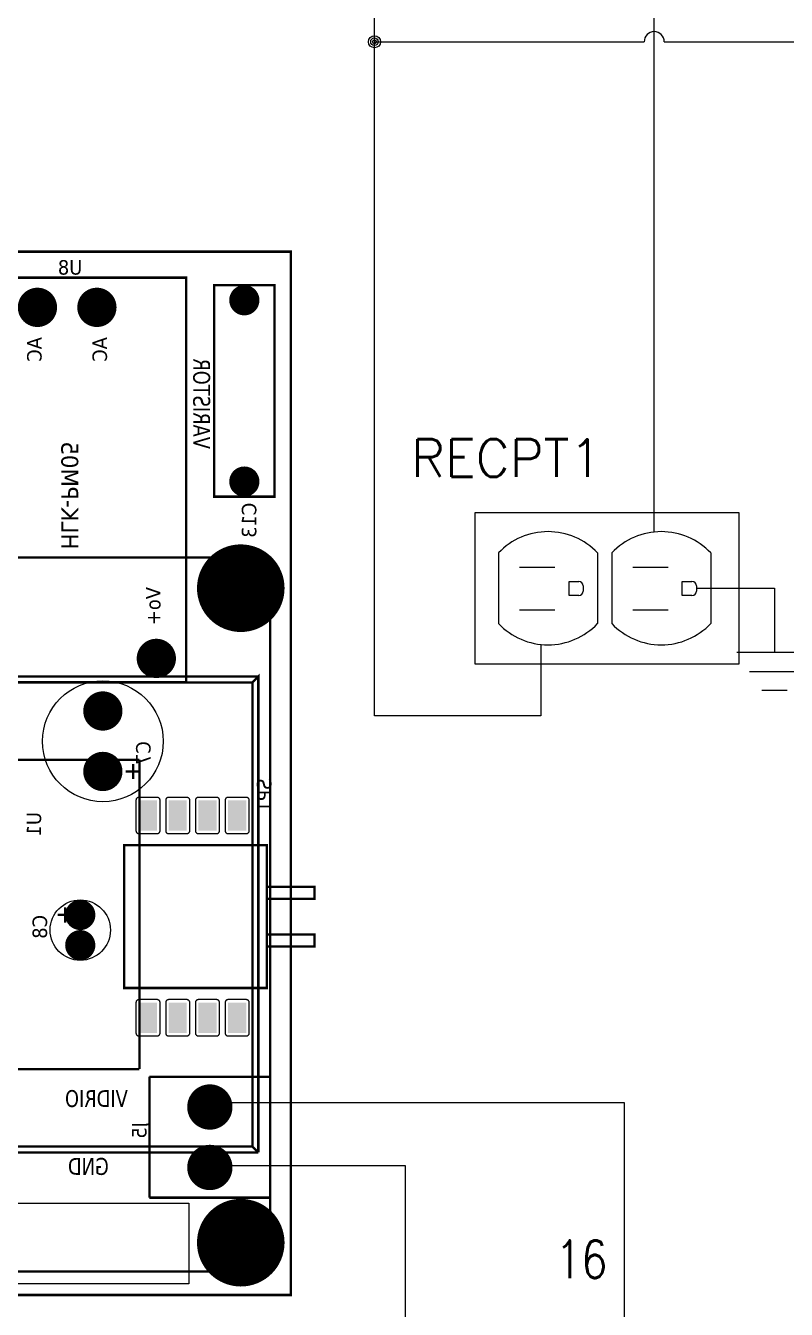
# Model space of a CAD drawing. Header units: millimetres. Extents: x 123.5 to 144.3, y 105.4 to 121.6.
# Drawn here: x 136.1 to 139.88, y 111.34 to 117.71 of the extents above; entities that cross this region are included whole.
import ezdxf
from ezdxf.enums import TextEntityAlignment as Align

# ---------------------------------------------------------------- set-up
doc = ezdxf.new("R2010")
doc.units = ezdxf.units.MM
for name, color, linetype in [('BLK_12AWG', 7, 'Continuous'), ('DESC', 250, 'Continuous'), ('SYMS', 7, 'Continuous'), ('TAGS', 250, 'Continuous'), ('WIRES', 7, 'Continuous')]:
    doc.layers.add(name, color=color, linetype=linetype)
doc.layers.add('WIRENO', color=7, linetype='Continuous', true_color=0x000000)
doc.styles.get("Standard").update_dxf_attribs({"font": 'tahoma.ttf'})
doc.styles.add('WD', font='romans.shx')

# ---------------------------------------------------------------- blocks, each defined once
blk = doc.blocks.new('RPAD')
blk.add_trace([(-0.5, -0.5), (-0.5, 0.5), (0.5, -0.5), (0.5, 0.5)])
blk = doc.blocks.new('EPAD')
at = {"const_width": 0.5}
blk.add_lwpolyline([(-0.25, 0, 1), (0.25, 0, 1)], format="xyb", close=True, dxfattribs=at)
blk = doc.blocks.new('PCB')
at = {"const_width": 0.008}
for points in [[(126.3502, 111.3141), (131.9847, 111.3141), (131.9847, 114.7661), (126.3502, 114.7661), (126.3502, 111.3141)], [(126.3502, 111.3141), (131.9847, 111.3141), (131.9847, 114.7661), (126.3502, 114.7661), (126.3502, 111.3141)], [(126.3502, 111.3141), (131.9847, 111.3141), (131.9847, 114.7661), (126.3502, 114.7661), (126.3502, 111.3141)], [(130.8502, 113.3417), (131.6376, 113.3417), (131.6376, 114.6802), (130.8502, 114.6802), (130.8502, 113.3417)], [(130.8502, 113.3417), (131.6376, 113.3417), (131.6376, 114.6802), (130.8502, 114.6802), (130.8502, 113.3417)], [(130.8502, 113.3417), (131.6376, 113.3417), (131.6376, 114.6802), (130.8502, 114.6802), (130.8502, 113.3417)], [(131.7306, 113.9554), (131.9306, 113.9554), (131.9306, 114.6554), (131.7306, 114.6554), (131.7306, 113.9554)], [(131.7306, 113.9554), (131.9306, 113.9554), (131.9306, 114.6554), (131.7306, 114.6554), (131.7306, 113.9554)], [(131.7306, 113.9554), (131.9306, 113.9554), (131.9306, 114.6554), (131.7306, 114.6554), (131.7306, 113.9554)], [(128.0581, 111.3921), (128.0581, 113.7543), (131.9164, 113.7543), (131.9164, 111.3921)], [(128.0581, 111.3921), (128.0581, 113.7543), (131.9164, 113.7543), (131.9164, 111.3921)], [(128.0581, 111.3921), (128.0581, 113.7543), (131.9164, 113.7543), (131.9164, 111.3921)], [(128.1172, 113.3409), (128.0975, 113.3606), (131.877, 113.3606)], [(128.1172, 113.3409), (128.0975, 113.3606), (131.877, 113.3606)], [(128.1172, 113.3409), (128.0975, 113.3606), (131.877, 113.3606)], [(131.8573, 113.3409), (131.877, 113.3606), (131.877, 111.7858)], [(131.8573, 113.3409), (131.877, 113.3606), (131.877, 111.7858)], [(131.8573, 113.3409), (131.877, 113.3606), (131.877, 111.7858)], [(128.1172, 111.8054), (128.1172, 113.3409), (131.8573, 113.3409)], [(128.1172, 111.8054), (128.1172, 113.3409), (131.8573, 113.3409)], [(128.1172, 111.8054), (128.1172, 113.3409), (131.8573, 113.3409)], [(131.8573, 113.3409), (131.8573, 111.8054)], [(131.8573, 113.3409), (131.8573, 111.8054)], [(131.8573, 113.3409), (131.8573, 111.8054)], [(128.4912, 113.085), (131.4833, 113.085)], [(128.4912, 113.085), (131.4833, 113.085)], [(128.4912, 113.085), (131.4833, 113.085)], [(131.4621, 113.0214), (131.4621, 113.0714)], [(131.4621, 113.0214), (131.4621, 113.0714)], [(131.4621, 113.0214), (131.4621, 113.0714)], [(131.4833, 113.085), (131.4833, 112.0614)], [(131.4833, 113.085), (131.4833, 112.0614)], [(131.4833, 113.085), (131.4833, 112.0614)], [(131.4871, 113.0464), (131.4371, 113.0464)], [(131.4871, 113.0464), (131.4371, 113.0464)], [(131.4871, 113.0464), (131.4371, 113.0464)], [(131.4329, 112.3299), (131.9054, 112.3299), (131.9054, 112.8023), (131.4329, 112.8023), (131.4329, 112.3299)], [(131.4329, 112.3299), (131.9054, 112.3299), (131.9054, 112.8023), (131.4329, 112.8023), (131.4329, 112.3299)], [(131.4329, 112.3299), (131.9054, 112.3299), (131.9054, 112.8023), (131.4329, 112.8023), (131.4329, 112.3299)], [(131.9054, 112.6251), (132.0628, 112.6251), (132.0628, 112.6645), (131.9054, 112.6645), (131.9054, 112.6251)], [(131.9054, 112.6251), (132.0628, 112.6251), (132.0628, 112.6645), (131.9054, 112.6645), (131.9054, 112.6251)], [(131.9054, 112.6251), (132.0628, 112.6251), (132.0628, 112.6645), (131.9054, 112.6645), (131.9054, 112.6251)], [(131.2373, 112.5966), (131.2373, 112.5466)], [(131.2373, 112.5966), (131.2373, 112.5466)], [(131.2373, 112.5966), (131.2373, 112.5466)], [(131.2123, 112.5716), (131.2623, 112.5716)], [(131.2123, 112.5716), (131.2623, 112.5716)], [(131.2123, 112.5716), (131.2623, 112.5716)], [(131.9054, 112.4676), (132.0628, 112.4676), (132.0628, 112.507), (131.9054, 112.507), (131.9054, 112.4676)], [(131.9054, 112.4676), (132.0628, 112.4676), (132.0628, 112.507), (131.9054, 112.507), (131.9054, 112.4676)], [(131.9054, 112.4676), (132.0628, 112.4676), (132.0628, 112.507), (131.9054, 112.507), (131.9054, 112.4676)], [(131.4833, 112.0614), (128.4912, 112.0614)], [(131.4833, 112.0614), (128.4912, 112.0614)], [(131.4833, 112.0614), (128.4912, 112.0614)], [(131.5164, 112.0362), (131.9164, 112.0362)], [(131.5164, 112.0362), (131.5164, 111.6362)], [(131.5164, 112.0362), (131.9164, 112.0362)], [(131.5164, 112.0362), (131.5164, 111.6362)], [(131.5164, 112.0362), (131.9164, 112.0362)], [(131.5164, 112.0362), (131.5164, 111.6362)], [(131.9164, 112.0362), (131.9164, 111.6362)], [(131.9164, 112.0362), (131.9164, 111.6362)], [(131.9164, 112.0362), (131.9164, 111.6362)], [(131.877, 111.7858), (128.0975, 111.7858)], [(131.877, 111.7858), (128.0975, 111.7858)], [(131.877, 111.7858), (128.0975, 111.7858)], [(131.8573, 111.8054), (128.1172, 111.8054)], [(131.8573, 111.8054), (128.1172, 111.8054)], [(131.8573, 111.8054), (128.1172, 111.8054)], [(131.8573, 111.8054), (131.877, 111.7858)], [(131.8573, 111.8054), (131.877, 111.7858)], [(131.8573, 111.8054), (131.877, 111.7858)], [(131.5164, 111.6362), (131.9164, 111.6362)], [(131.5164, 111.6362), (131.9164, 111.6362)], [(131.5164, 111.6362), (131.9164, 111.6362)], [(131.9164, 111.3921), (128.0581, 111.3921)], [(131.9164, 111.3921), (128.0581, 111.3921)], [(131.9164, 111.3921), (128.0581, 111.3921)]]:
    blk.add_lwpolyline(points, dxfattribs=at)
for points in [[(131.5417, 112.9607), (131.4817, 112.9607), (131.4806, 112.9607), (131.4796, 112.9605), (131.4787, 112.9603), (131.4777, 112.9599), (131.4769, 112.9595), (131.476, 112.959), (131.4753, 112.9585), (131.4746, 112.9578), (131.4739, 112.9571), (131.4733, 112.9564), (131.4729, 112.9555), (131.4724, 112.9547), (131.4721, 112.9537), (131.4719, 112.9528), (131.4717, 112.9518), (131.4717, 112.9507), (131.4717, 112.8507), (131.4717, 112.8497), (131.4719, 112.8487), (131.4721, 112.8477), (131.4724, 112.8468), (131.4729, 112.8459), (131.4733, 112.8451), (131.4739, 112.8443), (131.4746, 112.8436), (131.4753, 112.843), (131.476, 112.8424), (131.4769, 112.8419), (131.4777, 112.8415), (131.4787, 112.8412), (131.4796, 112.8409), (131.4806, 112.8408), (131.4817, 112.8407), (131.5417, 112.8407), (131.5427, 112.8408), (131.5437, 112.8409), (131.5447, 112.8412), (131.5456, 112.8415), (131.5465, 112.8419), (131.5473, 112.8424), (131.5481, 112.843), (131.5488, 112.8436), (131.5494, 112.8443), (131.55, 112.8451), (131.5505, 112.8459), (131.5509, 112.8468), (131.5512, 112.8477), (131.5515, 112.8487), (131.5516, 112.8497), (131.5517, 112.8507), (131.5517, 112.9507), (131.5516, 112.9518), (131.5515, 112.9528), (131.5512, 112.9537), (131.5509, 112.9547), (131.5505, 112.9555), (131.55, 112.9564), (131.5494, 112.9571), (131.5488, 112.9578), (131.5481, 112.9585), (131.5473, 112.959), (131.5465, 112.9595), (131.5456, 112.9599), (131.5447, 112.9603), (131.5437, 112.9605), (131.5427, 112.9607), (131.5417, 112.9607)], [(131.6401, 112.9607), (131.5801, 112.9607), (131.579, 112.9607), (131.578, 112.9605), (131.5771, 112.9603), (131.5762, 112.9599), (131.5753, 112.9595), (131.5745, 112.959), (131.5737, 112.9585), (131.573, 112.9578), (131.5723, 112.9571), (131.5718, 112.9564), (131.5713, 112.9555), (131.5709, 112.9547), (131.5705, 112.9537), (131.5703, 112.9528), (131.5701, 112.9518), (131.5701, 112.9507), (131.5701, 112.8507), (131.5701, 112.8497), (131.5703, 112.8487), (131.5705, 112.8477), (131.5709, 112.8468), (131.5713, 112.8459), (131.5718, 112.8451), (131.5723, 112.8443), (131.573, 112.8436), (131.5737, 112.843), (131.5745, 112.8424), (131.5753, 112.8419), (131.5762, 112.8415), (131.5771, 112.8412), (131.578, 112.8409), (131.579, 112.8408), (131.5801, 112.8407), (131.6401, 112.8407), (131.6411, 112.8408), (131.6421, 112.8409), (131.6431, 112.8412), (131.644, 112.8415), (131.6449, 112.8419), (131.6457, 112.8424), (131.6465, 112.843), (131.6472, 112.8436), (131.6478, 112.8443), (131.6484, 112.8451), (131.6489, 112.8459), (131.6493, 112.8468), (131.6496, 112.8477), (131.6499, 112.8487), (131.65, 112.8497), (131.6501, 112.8507), (131.6501, 112.9507), (131.65, 112.9518), (131.6499, 112.9528), (131.6496, 112.9537), (131.6493, 112.9547), (131.6489, 112.9555), (131.6484, 112.9564), (131.6478, 112.9571), (131.6472, 112.9578), (131.6465, 112.9585), (131.6457, 112.959), (131.6449, 112.9595), (131.644, 112.9599), (131.6431, 112.9603), (131.6421, 112.9605), (131.6411, 112.9607), (131.6401, 112.9607)], [(131.7385, 112.9607), (131.6785, 112.9607), (131.6775, 112.9607), (131.6765, 112.9605), (131.6755, 112.9603), (131.6746, 112.9599), (131.6737, 112.9595), (131.6729, 112.959), (131.6721, 112.9585), (131.6714, 112.9578), (131.6708, 112.9571), (131.6702, 112.9564), (131.6697, 112.9555), (131.6693, 112.9547), (131.669, 112.9537), (131.6687, 112.9528), (131.6686, 112.9518), (131.6685, 112.9507), (131.6685, 112.8507), (131.6686, 112.8497), (131.6687, 112.8487), (131.669, 112.8477), (131.6693, 112.8468), (131.6697, 112.8459), (131.6702, 112.8451), (131.6708, 112.8443), (131.6714, 112.8436), (131.6721, 112.843), (131.6729, 112.8424), (131.6737, 112.8419), (131.6746, 112.8415), (131.6755, 112.8412), (131.6765, 112.8409), (131.6775, 112.8408), (131.6785, 112.8407), (131.7385, 112.8407), (131.7396, 112.8408), (131.7406, 112.8409), (131.7415, 112.8412), (131.7424, 112.8415), (131.7433, 112.8419), (131.7441, 112.8424), (131.7449, 112.843), (131.7456, 112.8436), (131.7463, 112.8443), (131.7468, 112.8451), (131.7473, 112.8459), (131.7477, 112.8468), (131.7481, 112.8477), (131.7483, 112.8487), (131.7485, 112.8497), (131.7485, 112.8507), (131.7485, 112.9507), (131.7485, 112.9518), (131.7483, 112.9528), (131.7481, 112.9537), (131.7477, 112.9547), (131.7473, 112.9555), (131.7468, 112.9564), (131.7463, 112.9571), (131.7456, 112.9578), (131.7449, 112.9585), (131.7441, 112.959), (131.7433, 112.9595), (131.7424, 112.9599), (131.7415, 112.9603), (131.7406, 112.9605), (131.7396, 112.9607), (131.7385, 112.9607)], [(131.8369, 112.9607), (131.7769, 112.9607), (131.7759, 112.9607), (131.7749, 112.9605), (131.7739, 112.9603), (131.773, 112.9599), (131.7721, 112.9595), (131.7713, 112.959), (131.7705, 112.9585), (131.7698, 112.9578), (131.7692, 112.9571), (131.7686, 112.9564), (131.7681, 112.9555), (131.7677, 112.9547), (131.7674, 112.9537), (131.7671, 112.9528), (131.767, 112.9518), (131.7669, 112.9507), (131.7669, 112.8507), (131.767, 112.8497), (131.7671, 112.8487), (131.7674, 112.8477), (131.7677, 112.8468), (131.7681, 112.8459), (131.7686, 112.8451), (131.7692, 112.8443), (131.7698, 112.8436), (131.7705, 112.843), (131.7713, 112.8424), (131.7721, 112.8419), (131.773, 112.8415), (131.7739, 112.8412), (131.7749, 112.8409), (131.7759, 112.8408), (131.7769, 112.8407), (131.8369, 112.8407), (131.838, 112.8408), (131.839, 112.8409), (131.84, 112.8412), (131.8409, 112.8415), (131.8418, 112.8419), (131.8426, 112.8424), (131.8433, 112.843), (131.844, 112.8436), (131.8447, 112.8443), (131.8453, 112.8451), (131.8458, 112.8459), (131.8462, 112.8468), (131.8465, 112.8477), (131.8467, 112.8487), (131.8469, 112.8497), (131.8469, 112.8507), (131.8469, 112.9507), (131.8469, 112.9518), (131.8467, 112.9528), (131.8465, 112.9537), (131.8462, 112.9547), (131.8458, 112.9555), (131.8453, 112.9564), (131.8447, 112.9571), (131.844, 112.9578), (131.8433, 112.9585), (131.8426, 112.959), (131.8418, 112.9595), (131.8409, 112.9599), (131.84, 112.9603), (131.839, 112.9605), (131.838, 112.9607), (131.8369, 112.9607)], [(131.5417, 112.2914), (131.4817, 112.2914), (131.4806, 112.2914), (131.4796, 112.2912), (131.4787, 112.291), (131.4777, 112.2907), (131.4769, 112.2902), (131.476, 112.2897), (131.4753, 112.2892), (131.4746, 112.2885), (131.4739, 112.2878), (131.4733, 112.2871), (131.4729, 112.2862), (131.4724, 112.2854), (131.4721, 112.2844), (131.4719, 112.2835), (131.4717, 112.2825), (131.4717, 112.2814), (131.4717, 112.1814), (131.4717, 112.1804), (131.4719, 112.1794), (131.4721, 112.1784), (131.4724, 112.1775), (131.4729, 112.1766), (131.4733, 112.1758), (131.4739, 112.175), (131.4746, 112.1743), (131.4753, 112.1737), (131.476, 112.1731), (131.4769, 112.1726), (131.4777, 112.1722), (131.4787, 112.1719), (131.4796, 112.1716), (131.4806, 112.1715), (131.4817, 112.1714), (131.5417, 112.1714), (131.5427, 112.1715), (131.5437, 112.1716), (131.5447, 112.1719), (131.5456, 112.1722), (131.5465, 112.1726), (131.5473, 112.1731), (131.5481, 112.1737), (131.5488, 112.1743), (131.5494, 112.175), (131.55, 112.1758), (131.5505, 112.1766), (131.5509, 112.1775), (131.5512, 112.1784), (131.5515, 112.1794), (131.5516, 112.1804), (131.5517, 112.1814), (131.5517, 112.2814), (131.5516, 112.2825), (131.5515, 112.2835), (131.5512, 112.2844), (131.5509, 112.2854), (131.5505, 112.2862), (131.55, 112.2871), (131.5494, 112.2878), (131.5488, 112.2885), (131.5481, 112.2892), (131.5473, 112.2897), (131.5465, 112.2902), (131.5456, 112.2907), (131.5447, 112.291), (131.5437, 112.2912), (131.5427, 112.2914), (131.5417, 112.2914)], [(131.6401, 112.2914), (131.5801, 112.2914), (131.579, 112.2914), (131.578, 112.2912), (131.5771, 112.291), (131.5762, 112.2907), (131.5753, 112.2902), (131.5745, 112.2897), (131.5737, 112.2892), (131.573, 112.2885), (131.5723, 112.2878), (131.5718, 112.2871), (131.5713, 112.2862), (131.5709, 112.2854), (131.5705, 112.2844), (131.5703, 112.2835), (131.5701, 112.2825), (131.5701, 112.2814), (131.5701, 112.1814), (131.5701, 112.1804), (131.5703, 112.1794), (131.5705, 112.1784), (131.5709, 112.1775), (131.5713, 112.1766), (131.5718, 112.1758), (131.5723, 112.175), (131.573, 112.1743), (131.5737, 112.1737), (131.5745, 112.1731), (131.5753, 112.1726), (131.5762, 112.1722), (131.5771, 112.1719), (131.578, 112.1716), (131.579, 112.1715), (131.5801, 112.1714), (131.6401, 112.1714), (131.6411, 112.1715), (131.6421, 112.1716), (131.6431, 112.1719), (131.644, 112.1722), (131.6449, 112.1726), (131.6457, 112.1731), (131.6465, 112.1737), (131.6472, 112.1743), (131.6478, 112.175), (131.6484, 112.1758), (131.6489, 112.1766), (131.6493, 112.1775), (131.6496, 112.1784), (131.6499, 112.1794), (131.65, 112.1804), (131.6501, 112.1814), (131.6501, 112.2814), (131.65, 112.2825), (131.6499, 112.2835), (131.6496, 112.2844), (131.6493, 112.2854), (131.6489, 112.2862), (131.6484, 112.2871), (131.6478, 112.2878), (131.6472, 112.2885), (131.6465, 112.2892), (131.6457, 112.2897), (131.6449, 112.2902), (131.644, 112.2907), (131.6431, 112.291), (131.6421, 112.2912), (131.6411, 112.2914), (131.6401, 112.2914)], [(131.7385, 112.2914), (131.6785, 112.2914), (131.6775, 112.2914), (131.6765, 112.2912), (131.6755, 112.291), (131.6746, 112.2907), (131.6737, 112.2902), (131.6729, 112.2897), (131.6721, 112.2892), (131.6714, 112.2885), (131.6708, 112.2878), (131.6702, 112.2871), (131.6697, 112.2862), (131.6693, 112.2854), (131.669, 112.2844), (131.6687, 112.2835), (131.6686, 112.2825), (131.6685, 112.2814), (131.6685, 112.1814), (131.6686, 112.1804), (131.6687, 112.1794), (131.669, 112.1784), (131.6693, 112.1775), (131.6697, 112.1766), (131.6702, 112.1758), (131.6708, 112.175), (131.6714, 112.1743), (131.6721, 112.1737), (131.6729, 112.1731), (131.6737, 112.1726), (131.6746, 112.1722), (131.6755, 112.1719), (131.6765, 112.1716), (131.6775, 112.1715), (131.6785, 112.1714), (131.7385, 112.1714), (131.7396, 112.1715), (131.7406, 112.1716), (131.7415, 112.1719), (131.7424, 112.1722), (131.7433, 112.1726), (131.7441, 112.1731), (131.7449, 112.1737), (131.7456, 112.1743), (131.7463, 112.175), (131.7468, 112.1758), (131.7473, 112.1766), (131.7477, 112.1775), (131.7481, 112.1784), (131.7483, 112.1794), (131.7485, 112.1804), (131.7485, 112.1814), (131.7485, 112.2814), (131.7485, 112.2825), (131.7483, 112.2835), (131.7481, 112.2844), (131.7477, 112.2854), (131.7473, 112.2862), (131.7468, 112.2871), (131.7463, 112.2878), (131.7456, 112.2885), (131.7449, 112.2892), (131.7441, 112.2897), (131.7433, 112.2902), (131.7424, 112.2907), (131.7415, 112.291), (131.7406, 112.2912), (131.7396, 112.2914), (131.7385, 112.2914)], [(131.8369, 112.2914), (131.7769, 112.2914), (131.7759, 112.2914), (131.7749, 112.2912), (131.7739, 112.291), (131.773, 112.2907), (131.7721, 112.2902), (131.7713, 112.2897), (131.7705, 112.2892), (131.7698, 112.2885), (131.7692, 112.2878), (131.7686, 112.2871), (131.7681, 112.2862), (131.7677, 112.2854), (131.7674, 112.2844), (131.7671, 112.2835), (131.767, 112.2825), (131.7669, 112.2814), (131.7669, 112.1814), (131.767, 112.1804), (131.7671, 112.1794), (131.7674, 112.1784), (131.7677, 112.1775), (131.7681, 112.1766), (131.7686, 112.1758), (131.7692, 112.175), (131.7698, 112.1743), (131.7705, 112.1737), (131.7713, 112.1731), (131.7721, 112.1726), (131.773, 112.1722), (131.7739, 112.1719), (131.7749, 112.1716), (131.7759, 112.1715), (131.7769, 112.1714), (131.8369, 112.1714), (131.838, 112.1715), (131.839, 112.1716), (131.84, 112.1719), (131.8409, 112.1722), (131.8418, 112.1726), (131.8426, 112.1731), (131.8433, 112.1737), (131.844, 112.1743), (131.8447, 112.175), (131.8453, 112.1758), (131.8458, 112.1766), (131.8462, 112.1775), (131.8465, 112.1784), (131.8467, 112.1794), (131.8469, 112.1804), (131.8469, 112.1814), (131.8469, 112.2814), (131.8469, 112.2825), (131.8467, 112.2835), (131.8465, 112.2844), (131.8462, 112.2854), (131.8458, 112.2862), (131.8453, 112.2871), (131.8447, 112.2878), (131.844, 112.2885), (131.8433, 112.2892), (131.8426, 112.2897), (131.8418, 112.2902), (131.8409, 112.2907), (131.84, 112.291), (131.839, 112.2912), (131.838, 112.2914), (131.8369, 112.2914)]]:
    blk.add_lwpolyline(points, close=True)
blk.add_lwpolyline([(131.6472, 111.351), (130.5317, 111.351), (130.5317, 111.618), (131.6472, 111.618), (131.6472, 111.351)])
for centre, radius in [((131.8195, 113.6543), 0.0554), ((131.8195, 113.6543), 0.0554), ((131.8195, 113.6543), 0.0554), ((131.3621, 113.1464), 0.2), ((131.3621, 113.1464), 0.2), ((131.3621, 113.1464), 0.2), ((131.2873, 112.5216), 0.1), ((131.2873, 112.5216), 0.1), ((131.2873, 112.5216), 0.1), ((131.8195, 111.4889), 0.0554), ((131.8195, 111.4889), 0.0554), ((131.8195, 111.4889), 0.0554)]:
    blk.add_circle(centre, radius)
for name, p, xscale, yscale in [('EPAD', (131.1455, 114.5818), 0.13, 0.13), ('EPAD', (131.3424, 114.5818), 0.13, 0.13), ('EPAD', (131.8306, 114.6054), 0.1, 0.1), ('EPAD', (131.8306, 114.0054), 0.1, 0.1), ('EPAD', (131.8188, 113.6527), 0.29, 0.29), ('EPAD', (131.5392, 113.4204), 0.13, 0.13), ('EPAD', (131.3621, 113.2464), 0.13, 0.13), ('EPAD', (131.3621, 113.0464), 0.13, 0.13), ('RPAD', (131.5117, 112.9007), 0.06, 0.1), ('RPAD', (131.6101, 112.9007), 0.06, 0.1), ('RPAD', (131.7085, 112.9007), 0.06, 0.1), ('RPAD', (131.8069, 112.9007), 0.06, 0.1), ('EPAD', (131.2873, 112.5716), 0.1, 0.1), ('EPAD', (131.2873, 112.4716), 0.1, 0.1), ('RPAD', (131.5117, 112.2314), 0.06, 0.1), ('RPAD', (131.6101, 112.2314), 0.06, 0.1), ('RPAD', (131.7085, 112.2314), 0.06, 0.1), ('RPAD', (131.8069, 112.2314), 0.06, 0.1), ('EPAD', (131.7164, 111.9362), 0.15, 0.15), ('EPAD', (131.7164, 111.7362), 0.15, 0.15), ('EPAD', (131.8188, 111.4873), 0.29, 0.29)]:
    blk.add_blockref(name, p, dxfattribs=dict(xscale=xscale, yscale=yscale))
at = {"text_generation_flag": 2}
for s, height, width, p in [('U8', 0.048, 1.041667, (131.2939, 114.6902)), ('U8', 0.048, 1.041667, (131.2939, 114.6902)), ('U8', 0.048, 1.041667, (131.2939, 114.6902)), ('VIDRIO', 0.056, 0.892857, (131.4447, 111.9361)), ('VIDRIO', 0.056, 0.892857, (131.4447, 111.9361)), ('VIDRIO', 0.056, 0.892857, (131.4447, 111.9361)), ('GND', 0.056, 0.892857, (131.3817, 111.7117)), ('GND', 0.056, 0.892857, (131.3817, 111.7117)), ('GND', 0.056, 0.892857, (131.3817, 111.7117))]:
    blk.add_text(s, height=height, dxfattribs=dict(at, width=width)).set_placement(p)
for s, height, rotation, width, p in [('AC', 0.048, 90, 1.041667, (131.1592, 114.4834)), ('AC', 0.048, 90, 1.041667, (131.1592, 114.4834)), ('AC', 0.048, 90, 1.041667, (131.1592, 114.4834)), ('AC', 0.048, 90, 1.041667, (131.3757, 114.4834)), ('AC', 0.048, 90, 1.041667, (131.3757, 114.4834)), ('AC', 0.048, 90, 1.041667, (131.3757, 114.4834)), ('VARISTOR', 0.056, 270, 0.892857, (131.6613, 114.1133)), ('VARISTOR', 0.056, 270, 0.892857, (131.6613, 114.1133)), ('VARISTOR', 0.056, 270, 0.892857, (131.6613, 114.1133)), ('HLK-PM05', 0.056, 270, 1.071429, (131.2246, 113.7804)), ('HLK-PM05', 0.056, 270, 1.071429, (131.2246, 113.7804)), ('HLK-PM05', 0.056, 270, 1.071429, (131.2246, 113.7804)), ('C13', 0.048, 90, 1.041667, (131.8702, 113.9356)), ('C13', 0.048, 90, 1.041667, (131.8702, 113.9356)), ('C13', 0.048, 90, 1.041667, (131.8702, 113.9356)), ('Vo+', 0.048, 90, 1.041667, (131.5529, 113.6566)), ('Vo+', 0.048, 90, 1.041667, (131.5529, 113.6566)), ('Vo+', 0.048, 90, 1.041667, (131.5529, 113.6566)), ('C7', 0.048, 90, 1.041667, (131.5201, 113.1464)), ('C7', 0.048, 90, 1.041667, (131.5201, 113.1464)), ('C7', 0.048, 90, 1.041667, (131.5201, 113.1464)), ('SP1', 0.048, 90, 1.041667, (131.9201, 113.023)), ('SP1', 0.048, 90, 1.041667, (131.9201, 113.023)), ('SP1', 0.048, 90, 1.041667, (131.9201, 113.023)), ('U1', 0.048, 90, 1.041667, (131.1575, 112.9121)), ('U1', 0.048, 90, 1.041667, (131.1575, 112.9121)), ('U1', 0.048, 90, 1.041667, (131.1575, 112.9121)), ('C8', 0.048, 90, 1.041667, (131.1773, 112.5716)), ('C8', 0.048, 90, 1.041667, (131.1773, 112.5716)), ('C8', 0.048, 90, 1.041667, (131.1773, 112.5716)), ('J5', 0.048, 90, 1.041667, (131.5064, 111.8862)), ('J5', 0.048, 90, 1.041667, (131.5064, 111.8862)), ('J5', 0.048, 90, 1.041667, (131.5064, 111.8862))]:
    blk.add_text(s, height=height, rotation=rotation, dxfattribs=dict(at, width=width)).set_placement(p)
blk = doc.blocks.new('WD_WNH')
at = {"linetype": 'Continuous', "style": 'WD', "width": 0.8}
blk.add_attdef('WIRENO', text='', height=0.125, dxfattribs=at).set_placement((0, 0.0625), align=Align.CENTER)
at = {"style": 'WD', "flags": 1}
for tag, p in [('W01USER', (0, 0.0781)), ('W02USER', (0, 0.0703)), ('W03USER', (0, 0.0625)), ('W04USER', (0, 0.0547)), ('W05USER', (0, 0.0469)), ('W06USER', (0, 0.0391)), ('W07USER', (0, 0.0312)), ('W08USER', (0, 0.0234)), ('W09USER', (0, 0.0156)), ('W10USER', (0, 0.0078))]:
    blk.add_attdef(tag, text='', height=0.005, dxfattribs=at).set_placement(p, align=Align.CENTER)
blk = doc.blocks.new('VCN1RDUP')
for p, q in [((-0.2188, 0.25), (-0.2188, -0.25)), ((0.6562, 0.25), (-0.2188, 0.25)), ((0.6562, -0.25), (0.6562, 0.25)), ((-0.1404, 0.117), (-0.1404, -0.117)), ((0.1872, 0.117), (0.1872, -0.117)), ((0.2346, 0.117), (0.2346, -0.117)), ((0.5622, 0.117), (0.5622, -0.117)), ((-0.071, 0.0695), (0.0461, 0.0695)), ((0.304, 0.0695), (0.4211, 0.0695)), ((0.093, -0.0242), (0.093, 0.0226)), ((0.093, 0.0226), (0.1249, 0.0226)), ((0.1399, 0.0076), (0.1399, -0.0092)), ((0.468, -0.0242), (0.468, 0.0226)), ((0.468, 0.0226), (0.4999, 0.0226)), ((0.5149, 0.0076), (0.5149, -0.0092)), ((0.1249, -0.0242), (0.093, -0.0242)), ((0.4999, -0.0242), (0.468, -0.0242)), ((-0.071, -0.0711), (0.0461, -0.0711)), ((0.304, -0.0711), (0.4211, -0.0711)), ((-0.2188, -0.25), (0.6562, -0.25))]:
    blk.add_line(p, q)
for centre, radius, start, end in [((0.0234, -0.039), 0.2262, 43.6028, 136.3972), ((0.3984, -0.039), 0.2262, 43.6028, 136.3972), ((0.1249, 0.0076), 0.015, 0, 90), ((0.4999, 0.0076), 0.015, 0, 90), ((0.1249, -0.0092), 0.015, 270, 0), ((0.4999, -0.0092), 0.015, 270, 0), ((0.0234, 0.039), 0.2262, 223.6028, 316.3972), ((0.3984, 0.039), 0.2262, 223.6028, 316.3972)]:
    blk.add_arc(centre, radius, start, end)
at = {"style": 'WD'}
for tag, width, p in [('INST', 0.7, (-0.2812, 0.5775)), ('LOC', 0.7, (-0.2812, 0.4079)), ('DESC1', 0.7, (-0.2812, 0.2516)), ('DESC2', 0.7, (-0.2812, 0.0954)), ('RATING1', 0.9, (-0.2812, -0.0609))]:
    blk.add_attdef(tag, text='', height=0.125, dxfattribs=dict(at, width=width)).set_placement(p, align=Align.RIGHT)
at = {"linetype": 'Continuous', "style": 'WD', "flags": 8}
for tag, p in [('TERM02', (0.0157, 0.2812)), ('TERM05', (0.3907, 0.2812)), ('TERM06', (0.5866, 0.0802))]:
    blk.add_attdef(tag, p, '', height=0.125, dxfattribs=at)
at = {"linetype": 'Continuous', "style": 'WD', "flags": 9}
for tag, p in [('ASSYCODE', (-0.0714, 0.23)), ('CAT', (-0.1082, 0.2297)), ('MFG', (-0.0887, 0.2278))]:
    blk.add_attdef(tag, text='', height=0.01, rotation=90, dxfattribs=at).set_placement(p, align=Align.CENTER)
at = {"style": 'WD', "flags": 9}
blk.add_attdef('FAMILY', (-0.1523, 0.2047), '', height=0.01, rotation=90, dxfattribs=at)
at = {"style": 'WD', "flags": 1}
for tag, p in [('X2TERM02', (0, 0.1875)), ('X2TERM05', (0.375, 0.1875)), ('X1TERM03', (0.1404, 0.0003)), ('X1TERM06', (0.5154, 0.0003)), ('X8TERM01', (0, -0.1875)), ('X8TERM04', (0.375, -0.1875))]:
    blk.add_attdef(tag, p, '', height=0.0125, dxfattribs=at)
at = {"style": 'WD'}
blk.add_attdef('TAG1', text='', height=0.125, dxfattribs=at).set_placement((-0.2812, -0.2171), align=Align.RIGHT)
at = {"linetype": 'Continuous', "style": 'WD', "flags": 8}
for tag, p in [('TERM01', (0.0157, -0.2812)), ('TERM04', (0.3907, -0.2812))]:
    blk.add_attdef(tag, text='', height=0.125, dxfattribs=at).set_placement(p, align=Align.TOP_LEFT)
blk = doc.blocks.new('VGND2')
for p, q in [((0.09375, 0), (-0.09375, 0)), ((-0.0625, -0.046875), (0.0625, -0.046875)), ((-0.03125, -0.09375), (0.03125, -0.09375))]:
    blk.add_line(p, q)
at = {"style": 'WD', "flags": 1}
blk.add_attdef('X2TERM01', (0, 0), '', height=0.01, dxfattribs=at)
blk = doc.blocks.new('WDDOT')
for radius in [0.03, 0.0187, 0.00929]:
    blk.add_circle((0, 0), radius)

msp = doc.modelspace()

# ---------------------------------------------------------------- linework, layer by layer
at = {"layer": 'BLK_12AWG'}
msp.add_line((139.2192, 115.1991), (139.2192, 118.2096), dxfattribs=at)
at = {"layer": 'WIRES'}
for p, q in [((137.8297, 114.2852), (137.8297, 118.1096)), ((137.8297, 117.63), (139.1692, 117.63)), ((139.2692, 117.63), (140.821, 117.63)), ((139.4298, 114.9183), (139.8167, 114.9183)), ((139.8167, 114.9183), (139.8167, 114.5988)), ((138.6567, 114.6366), (138.6567, 114.2852)), ((138.6567, 114.2852), (137.8297, 114.2852)), ((137.0399, 112.365), (139.0696, 112.365)), ((139.0696, 112.365), (139.0696, 111.0455)), ((137.0215, 112.0523), (137.9825, 112.0523)), ((137.9825, 112.0523), (137.9825, 111.2164))]:
    msp.add_line(p, q, dxfattribs=at)
msp.add_arc((139.2192, 117.63), 0.05, 0, 180, dxfattribs=at)

# ---------------------------------------------------------------- block references
at = {"layer": 'DESC', "xscale": 1.5, "yscale": 1.5, "zscale": 1.5}
msp.add_blockref('PCB', (-60.5625, -55.561), dxfattribs=at)
at = {"layer": 'SYMS'}
msp.add_blockref('WDDOT', (137.8297, 117.63), dxfattribs=at)
ref = msp.add_blockref('VCN1RDUP', (138.6567, 114.9178), dxfattribs=dict(at, xscale=1.5, yscale=1.5, zscale=1.5))
ref.add_attrib('TAG1', 'RECPT1', dxfattribs={"layer": 'TAGS', "height": 0.1875, "style": 'WD'}).set_placement((138.9594, 115.47), align=Align.RIGHT)
at = {"layer": 'SYMS', "xscale": 2, "yscale": 2, "zscale": 2}
msp.add_blockref('VGND2', (139.8167, 114.5988), dxfattribs=at)
at = {"layer": 'WIRENO'}
ref = msp.add_blockref('WD_WNH', (138.8022, 111.2718), dxfattribs=dict(at, xscale=1.5, yscale=1.5, zscale=1.5))
ref.add_attrib('WIRENO', '16', dxfattribs={"linetype": 'Continuous', "height": 0.1875, "style": 'WD', "width": 0.8}).set_placement((138.8574, 111.4377), align=Align.BOTTOM_CENTER)

doc.saveas('drawing.dxf')
